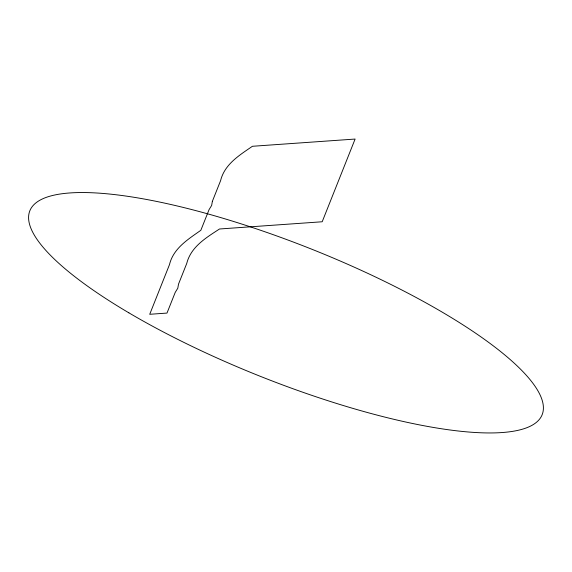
<?xml version="1.0" encoding="UTF-8"?>
<svg xmlns="http://www.w3.org/2000/svg" width="572" height="572" viewBox="0 0 572 572"><rect width="100%" height="100%" fill="white"/><g stroke="black" fill="none" stroke-linecap="round" stroke-linejoin="round"><path stroke-width="0.86" d="M212.355 201.358L211.654 205.427L209.066 209.631L200.836 230.302C188.109 239.296 173.323 248.355 169.469 264.672L149.721 314.293L166.995 313.077L175.218 292.399L177.799 288.202L178.514 284.127L186.737 263.456C190.912 246.789 206.135 237.716 219.505 228.993L322.193 221.764L355.105 139.053L252.424 146.282C239.475 155.191 224.546 164.257 220.585 180.68L212.355 201.358M128.857 312.82A275.711 68.569 21.7 0 0 541.133 416.809A275.711 68.569 21.7 0 0 187.966 208.601A275.711 68.569 21.7 0 0 128.857 312.82"/></g></svg>
